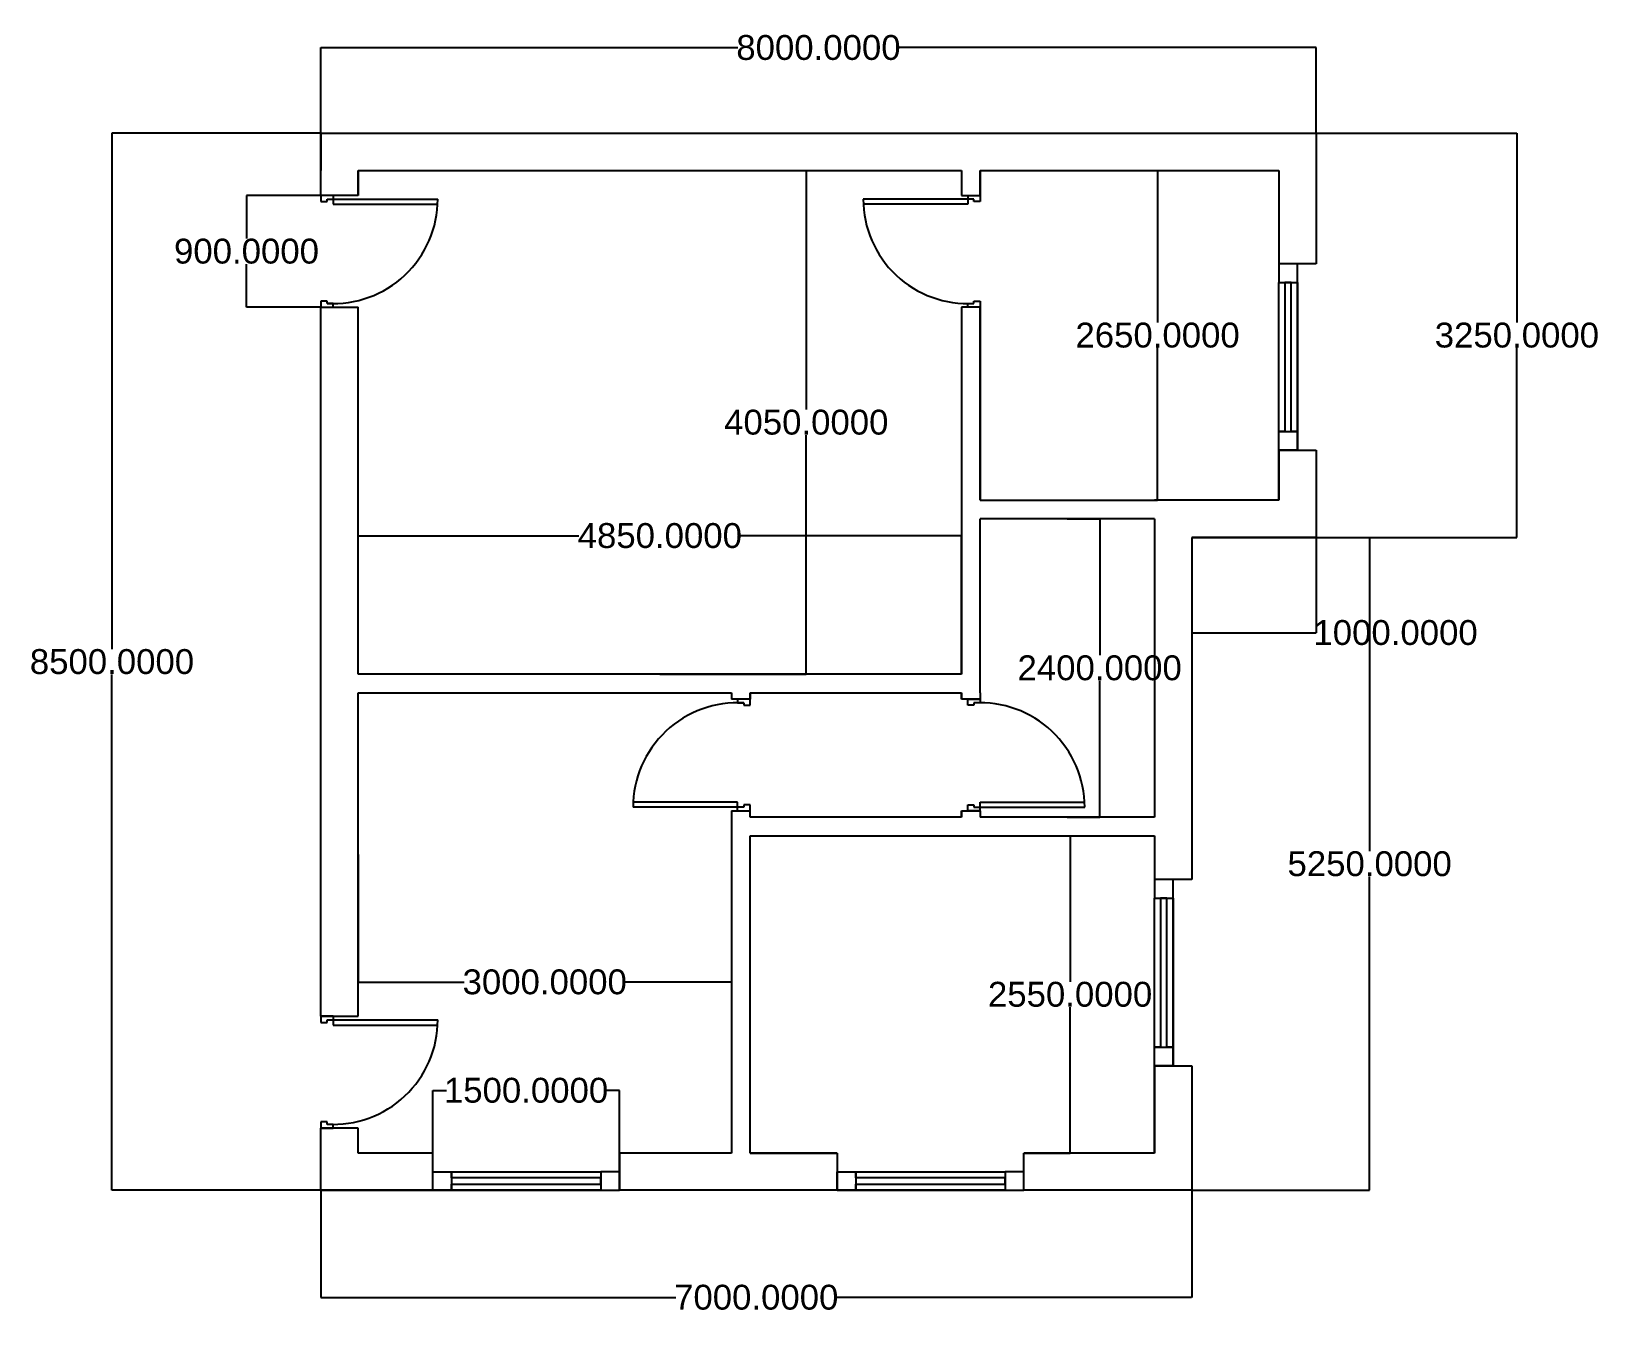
# Model space of a CAD drawing. Header units: millimetres. Extents: x 1496 to 14086, y 953 to 11263.
import ezdxf

# ---------------------------------------------------------------- set-up
doc = ezdxf.new("R2010")
doc.units = ezdxf.units.MM
doc.header["$MEASUREMENT"] = 0
doc.styles.add('Annotative', font='arial.ttf')
doc.dimstyles.get("Standard").update_dxf_attribs({"dimtxt": 200, "dimasz": 0.18, "dimexe": 0.18, "dimexo": 0.0625, "dimgap": 0.09, "dimtad": 0, "dimtih": 1, "dimtoh": 1, "dimdec": 4, "dimzin": 0, "dimdsep": 46, "dimtxsty": 'Annotative', "dimcen": 0.09, "dimclrt": 2, "dimadec": 0, "dimazin": 0, "dimtfac": 1, "dimtdec": 4, "dimtofl": 0, "dimtmove": 0, "dimatfit": 3, "dimfxl": 1, "dimtfillclr": 2, "dimtolj": 1, "dimtzin": 0, "dimarcsym": 0})

# ---------------------------------------------------------------- blocks, each defined once
blk = doc.blocks.new('*D8')
at = {"color": 0, "lineweight": -2, "transparency": 16777216}
for p, q in [((3822.704413924763, 10444.74086889312), (3822.704413924763, 11132.35180127915)), ((3822.884413924763, 11132.17180127915), (7174.59258582108, 11132.17180127915)), ((11822.52441392476, 11132.17180127915), (8470.816242028448, 11132.17180127915)), ((11822.70441392476, 10444.74086889312), (11822.70441392476, 11132.35180127915))]:
    blk.add_line(p, q, dxfattribs=at)
at = {"color": 0, "transparency": 16777216}
for points in [[(3822.884413924763, 11132.20180127915), (3822.884413924763, 11132.14180127915), (3822.704413924763, 11132.17180127915)], [(11822.52441392476, 11132.20180127915), (11822.52441392476, 11132.14180127915), (11822.70441392476, 11132.17180127915)]]:
    blk.add_solid(points, dxfattribs=at)
at = {"layer": 'Defpoints', "color": 0, "transparency": 16777216}
for p in [(11822.70441392476, 11132.17180127915), (3822.704413924763, 10444.67836889312), (11822.70441392476, 10444.67836889312)]:
    blk.add_point(p, dxfattribs=at)
at = {"color": 2, "transparency": 16777216, "insert": (7822.704413924764, 11132.17180127915), "char_height": 200, "attachment_point": 5, "style": 'Annotative'}
blk.add_mtext('\\A1;8000.0000', dxfattribs=at)
blk = doc.blocks.new('*D9')
at = {"color": 0, "lineweight": -2, "transparency": 16777216}
for p, q in [((11822.76691392477, 10444.67836889312), (13436.69438966176, 10444.67836889312)), ((13436.51438966176, 10444.49836889312), (13436.51438966176, 8921.951179261472)), ((13436.51438966176, 7194.858368893121), (13436.51438966176, 8717.405558524773)), ((11822.76691392477, 7194.678368893121), (13436.69438966176, 7194.678368893121))]:
    blk.add_line(p, q, dxfattribs=at)
at = {"color": 0, "transparency": 16777216}
for points in [[(13436.48438966175, 10444.49836889312), (13436.54438966176, 10444.49836889312), (13436.51438966176, 10444.67836889312)], [(13436.48438966175, 7194.858368893121), (13436.54438966176, 7194.858368893121), (13436.51438966176, 7194.678368893121)]]:
    blk.add_solid(points, dxfattribs=at)
at = {"layer": 'Defpoints', "color": 0, "transparency": 16777216}
for p in [(11822.70441392477, 10444.67836889312), (11822.70441392477, 7194.678368893121), (13436.51438966176, 7194.678368893121)]:
    blk.add_point(p, dxfattribs=at)
at = {"color": 2, "transparency": 16777216, "insert": (13436.51438966175, 8819.678368893117), "char_height": 200, "attachment_point": 5, "style": 'Annotative'}
blk.add_mtext('\\A1;3250.0000', dxfattribs=at)
blk = doc.blocks.new('*D10')
at = {"color": 0, "lineweight": -2, "transparency": 16777216}
for p, q in [((10822.70441392476, 7194.615868893117), (10822.70441392476, 6428.120292199332)), ((11822.70441392476, 7194.615868893117), (11822.70441392476, 6428.120292199332)), ((10822.88441392476, 6428.300292199332), (11822.52441392476, 6428.300292199332)), ((11822.70441392476, 6428.300292199332), (11822.88441392476, 6428.300292199332))]:
    blk.add_line(p, q, dxfattribs=at)
at = {"color": 0, "transparency": 16777216}
for points in [[(10822.88441392476, 6428.330292199332), (10822.88441392476, 6428.270292199332), (10822.70441392476, 6428.300292199332)], [(11822.52441392476, 6428.330292199332), (11822.52441392476, 6428.270292199332), (11822.70441392476, 6428.300292199332)]]:
    blk.add_solid(points, dxfattribs=at)
at = {"layer": 'Defpoints', "color": 0, "transparency": 16777216}
for p in [(10822.70441392476, 7194.678368893117), (11822.70441392476, 7194.678368893117), (11822.70441392476, 6428.300292199332)]:
    blk.add_point(p, dxfattribs=at)
at = {"color": 2, "transparency": 16777216, "insert": (12461.44644666692, 6428.300292199332), "char_height": 200, "attachment_point": 5, "style": 'Annotative'}
blk.add_mtext('\\A1;1000.0000', dxfattribs=at)
blk = doc.blocks.new('*D11')
at = {"color": 0, "lineweight": -2, "transparency": 16777216}
for p, q in [((10822.76691392477, 7194.678368893121), (12253.22187061298, 7194.678368893121)), ((12253.04187061298, 7194.498368893121), (12253.04187061298, 4671.882966437457)), ((12253.04187061298, 1944.858368893118), (12253.04187061298, 4467.473771348781)), ((10822.76691392477, 1944.678368893118), (12253.22187061298, 1944.678368893118))]:
    blk.add_line(p, q, dxfattribs=at)
at = {"color": 0, "transparency": 16777216}
for points in [[(12253.01187061298, 7194.498368893121), (12253.07187061298, 7194.498368893121), (12253.04187061298, 7194.678368893121)], [(12253.01187061298, 1944.858368893118), (12253.07187061298, 1944.858368893118), (12253.04187061298, 1944.678368893118)]]:
    blk.add_solid(points, dxfattribs=at)
at = {"layer": 'Defpoints', "color": 0, "transparency": 16777216}
for p in [(10822.70441392477, 7194.678368893121), (10822.70441392477, 1944.678368893118), (12253.04187061298, 1944.678368893118)]:
    blk.add_point(p, dxfattribs=at)
at = {"color": 2, "transparency": 16777216, "insert": (12253.04187061298, 4569.678368893115), "char_height": 200, "attachment_point": 5, "style": 'Annotative'}
blk.add_mtext('\\A1;5250.0000', dxfattribs=at)
blk = doc.blocks.new('*D12')
at = {"color": 0, "lineweight": -2, "transparency": 16777216}
for p, q in [((3822.704413924763, 1944.615868893117), (3822.704413924763, 1083.931052551976)), ((10822.70441392476, 1944.615868893117), (10822.70441392476, 1083.931052551976)), ((3822.884413924763, 1084.111052551976), (6675.547565357233, 1084.111052551976)), ((10822.52441392476, 1084.111052551976), (7969.861262492294, 1084.111052551976))]:
    blk.add_line(p, q, dxfattribs=at)
at = {"color": 0, "transparency": 16777216}
for points in [[(3822.884413924763, 1084.141052551976), (3822.884413924763, 1084.081052551976), (3822.704413924763, 1084.111052551976)], [(10822.52441392476, 1084.141052551976), (10822.52441392476, 1084.081052551976), (10822.70441392476, 1084.111052551976)]]:
    blk.add_solid(points, dxfattribs=at)
at = {"layer": 'Defpoints', "color": 0, "transparency": 16777216}
for p in [(3822.704413924763, 1944.678368893117), (10822.70441392476, 1944.678368893117), (3822.704413924763, 1084.111052551976)]:
    blk.add_point(p, dxfattribs=at)
at = {"color": 2, "transparency": 16777216, "insert": (7322.704413924764, 1084.111052551976), "char_height": 200, "attachment_point": 5, "style": 'Annotative'}
blk.add_mtext('\\A1;7000.0000', dxfattribs=at)
blk = doc.blocks.new('*D13')
at = {"color": 0, "lineweight": -2, "transparency": 16777216}
for p, q in [((3822.641913924766, 10444.67836889312), (2144.038389482205, 10444.67836889312)), ((2144.218389482206, 10444.49836889312), (2144.218389482206, 6296.882966437459)), ((2144.218389482207, 1944.858368893119), (2144.218389482206, 6092.473771348782)), ((3822.641913924765, 1944.67836889312), (2144.038389482207, 1944.678368893119))]:
    blk.add_line(p, q, dxfattribs=at)
at = {"color": 0, "transparency": 16777216}
for points in [[(2144.188389482205, 10444.49836889312), (2144.248389482206, 10444.49836889312), (2144.218389482206, 10444.67836889312)], [(2144.188389482207, 1944.858368893119), (2144.248389482208, 1944.858368893119), (2144.218389482207, 1944.678368893119)]]:
    blk.add_solid(points, dxfattribs=at)
at = {"layer": 'Defpoints', "color": 0, "transparency": 16777216}
for p in [(2144.218389482206, 10444.67836889312), (3822.704413924766, 10444.67836889312), (3822.704413924765, 1944.67836889312)]:
    blk.add_point(p, dxfattribs=at)
at = {"color": 2, "transparency": 16777216, "insert": (2144.218389482208, 6194.678368893118), "char_height": 200, "attachment_point": 5, "style": 'Annotative'}
blk.add_mtext('\\A1;8500.0000', dxfattribs=at)
blk = doc.blocks.new('*D16')
at = {"color": 0, "lineweight": -2, "transparency": 16777216}
for p, q in [((3822.641913924766, 9944.678368893121), (3225.417299022587, 9944.678368893121)), ((3225.597299022586, 9944.49836889312), (3225.597299022586, 9596.882966437459)), ((3225.597299022587, 9044.858368893121), (3225.597299022586, 9392.473771348783)), ((3822.641913924765, 9044.678368893121), (3225.417299022587, 9044.678368893121))]:
    blk.add_line(p, q, dxfattribs=at)
at = {"color": 0, "transparency": 16777216}
for points in [[(3225.567299022586, 9944.49836889312), (3225.627299022587, 9944.49836889312), (3225.597299022586, 9944.678368893121)], [(3225.567299022587, 9044.858368893121), (3225.627299022587, 9044.858368893121), (3225.597299022587, 9044.678368893121)]]:
    blk.add_solid(points, dxfattribs=at)
at = {"layer": 'Defpoints', "color": 0, "transparency": 16777216}
for p in [(3225.597299022586, 9944.678368893121), (3822.704413924766, 9944.678368893121), (3822.704413924765, 9044.678368893121)]:
    blk.add_point(p, dxfattribs=at)
at = {"color": 2, "transparency": 16777216, "insert": (3225.597299022588, 9494.67836889312), "char_height": 200, "attachment_point": 5, "style": 'Annotative'}
blk.add_mtext('\\A1;900.0000', dxfattribs=at)
blk = doc.blocks.new('*D17')
at = {"color": 0, "lineweight": -2, "transparency": 16777216}
for p, q in [((6547.766913924766, 10144.67836889312), (7725.040867281041, 10144.67836889312)), ((7724.860867281041, 10144.49836889312), (7724.860867281041, 8221.882966437459)), ((7724.860867281041, 6094.858368893119), (7724.860867281041, 8017.473771348783)), ((6547.766913924766, 6094.678368893119), (7725.040867281042, 6094.678368893119))]:
    blk.add_line(p, q, dxfattribs=at)
at = {"color": 0, "transparency": 16777216}
for points in [[(7724.830867281041, 10144.49836889312), (7724.89086728104, 10144.49836889312), (7724.860867281041, 10144.67836889312)], [(7724.830867281042, 6094.858368893119), (7724.890867281041, 6094.858368893119), (7724.860867281041, 6094.678368893119)]]:
    blk.add_solid(points, dxfattribs=at)
at = {"layer": 'Defpoints', "color": 0, "transparency": 16777216}
for p in [(6547.704413924766, 10144.67836889312), (6547.704413924766, 6094.678368893119), (7724.860867281041, 6094.678368893119)]:
    blk.add_point(p, dxfattribs=at)
at = {"color": 2, "transparency": 16777216, "insert": (7724.860867281041, 8119.678368893116), "char_height": 200, "attachment_point": 5, "style": 'Annotative'}
blk.add_mtext('\\A1;4050.0000', dxfattribs=at)
blk = doc.blocks.new('*D18')
at = {"color": 0, "lineweight": -2, "transparency": 16777216}
for p, q in [((4122.704413924763, 6094.740868893118), (4122.704413924763, 7208.065661663692)), ((4122.884413924763, 7207.885661663691), (5895.704454852457, 7207.885661663691)), ((8972.524413924762, 7207.885661663691), (7199.704372997068, 7207.885661663691)), ((8972.704413924763, 6094.740868893117), (8972.704413924763, 7208.065661663692))]:
    blk.add_line(p, q, dxfattribs=at)
at = {"color": 0, "transparency": 16777216}
for points in [[(4122.884413924763, 7207.915661663691), (4122.884413924763, 7207.855661663692), (4122.704413924763, 7207.885661663691)], [(8972.524413924762, 7207.915661663691), (8972.524413924762, 7207.855661663692), (8972.704413924763, 7207.885661663691)]]:
    blk.add_solid(points, dxfattribs=at)
at = {"layer": 'Defpoints', "color": 0, "transparency": 16777216}
for p in [(8972.704413924763, 7207.885661663691), (4122.704413924763, 6094.678368893118), (8972.704413924763, 6094.678368893117)]:
    blk.add_point(p, dxfattribs=at)
at = {"color": 2, "transparency": 16777216, "insert": (6547.704413924763, 7207.885661663691), "char_height": 200, "attachment_point": 5, "style": 'Annotative'}
blk.add_mtext('\\A1;4850.0000', dxfattribs=at)
blk = doc.blocks.new('*D19')
at = {"color": 0, "lineweight": -2, "transparency": 16777216}
for p, q in [((10322.76691392477, 10144.67836889312), (10548.71570097555, 10144.67836889312)), ((10548.53570097555, 10144.49836889312), (10548.53570097555, 8921.882966437459)), ((10548.53570097555, 7494.858368893123), (10548.53570097555, 8717.473771348783)), ((10322.76691392477, 7494.678368893123), (10548.71570097555, 7494.678368893123))]:
    blk.add_line(p, q, dxfattribs=at)
at = {"color": 0, "transparency": 16777216}
for points in [[(10548.50570097555, 10144.49836889312), (10548.56570097555, 10144.49836889312), (10548.53570097555, 10144.67836889312)], [(10548.50570097555, 7494.858368893123), (10548.56570097555, 7494.858368893123), (10548.53570097555, 7494.678368893123)]]:
    blk.add_solid(points, dxfattribs=at)
at = {"layer": 'Defpoints', "color": 0, "transparency": 16777216}
for p in [(10322.70441392477, 10144.67836889312), (10322.70441392477, 7494.678368893123), (10548.53570097555, 7494.678368893123)]:
    blk.add_point(p, dxfattribs=at)
at = {"color": 2, "transparency": 16777216, "insert": (10548.53570097555, 8819.678368893117), "char_height": 200, "attachment_point": 5, "style": 'Annotative'}
blk.add_mtext('\\A1;2650.0000', dxfattribs=at)
blk = doc.blocks.new('*D20')
at = {"color": 0, "lineweight": -2, "transparency": 16777216}
for p, q in [((9822.766913924768, 7344.678368893123), (10083.27506170671, 7344.678368893123)), ((10083.09506170671, 7344.498368893122), (10083.09506170671, 6246.882966437461)), ((10083.09506170671, 4944.858368893121), (10083.09506170671, 6042.473771348784)), ((9822.766913924766, 4944.678368893121), (10083.27506170671, 4944.678368893121))]:
    blk.add_line(p, q, dxfattribs=at)
at = {"color": 0, "transparency": 16777216}
for points in [[(10083.06506170671, 7344.498368893122), (10083.12506170671, 7344.498368893122), (10083.09506170671, 7344.678368893123)], [(10083.06506170671, 4944.858368893121), (10083.12506170671, 4944.858368893121), (10083.09506170671, 4944.678368893121)]]:
    blk.add_solid(points, dxfattribs=at)
at = {"layer": 'Defpoints', "color": 0, "transparency": 16777216}
for p in [(9822.704413924768, 7344.678368893123), (9822.704413924766, 4944.678368893121), (10083.09506170671, 4944.678368893121)]:
    blk.add_point(p, dxfattribs=at)
at = {"color": 2, "transparency": 16777216, "insert": (10083.09506170671, 6144.678368893118), "char_height": 200, "attachment_point": 5, "style": 'Annotative'}
blk.add_mtext('\\A1;2400.0000', dxfattribs=at)
blk = doc.blocks.new('*D21')
at = {"color": 0, "lineweight": -2, "transparency": 16777216}
for p, q in [((9472.766913924766, 4794.678368893121), (9845.577196117185, 4794.678368893121)), ((9845.397196117185, 4794.498368893121), (9845.397196117186, 3621.882966437458)), ((9845.397196117186, 2244.858368893118), (9845.397196117186, 3417.473771348781)), ((9472.766913924766, 2244.678368893118), (9845.577196117187, 2244.678368893118))]:
    blk.add_line(p, q, dxfattribs=at)
at = {"color": 0, "transparency": 16777216}
for points in [[(9845.367196117184, 4794.498368893121), (9845.427196117185, 4794.498368893121), (9845.397196117185, 4794.678368893121)], [(9845.367196117186, 2244.858368893118), (9845.427196117187, 2244.858368893118), (9845.397196117186, 2244.678368893118)]]:
    blk.add_solid(points, dxfattribs=at)
at = {"layer": 'Defpoints', "color": 0, "transparency": 16777216}
for p in [(9472.704413924766, 4794.678368893121), (9845.397196117185, 4794.678368893121), (9472.704413924766, 2244.678368893118)]:
    blk.add_point(p, dxfattribs=at)
at = {"color": 2, "transparency": 16777216, "insert": (9845.397196117185, 3519.678368893116), "char_height": 200, "attachment_point": 5, "style": 'Annotative'}
blk.add_mtext('\\A1;2550.0000', dxfattribs=at)
blk = doc.blocks.new('*D22')
at = {"color": 0, "lineweight": -2, "transparency": 16777216}
for p, q in [((4122.704413924763, 4644.615868893118), (4122.704413924763, 3619.498368893117)), ((7122.704413924763, 4644.615868893118), (7122.704413924763, 3619.498368893117)), ((4122.884413924763, 3619.678368893117), (4974.797224293112, 3619.678368893117)), ((7122.524413924762, 3619.678368893117), (6270.611603556414, 3619.678368893117))]:
    blk.add_line(p, q, dxfattribs=at)
at = {"color": 0, "transparency": 16777216}
for points in [[(4122.884413924763, 3619.708368893117), (4122.884413924763, 3619.648368893117), (4122.704413924763, 3619.678368893117)], [(7122.524413924762, 3619.708368893117), (7122.524413924762, 3619.648368893117), (7122.704413924763, 3619.678368893117)]]:
    blk.add_solid(points, dxfattribs=at)
at = {"layer": 'Defpoints', "color": 0, "transparency": 16777216}
for p in [(4122.704413924763, 4644.678368893118), (7122.704413924763, 4644.678368893118), (7122.704413924763, 3619.678368893117)]:
    blk.add_point(p, dxfattribs=at)
at = {"color": 2, "transparency": 16777216, "insert": (5622.704413924763, 3619.678368893117), "char_height": 200, "attachment_point": 5, "style": 'Annotative'}
blk.add_mtext('\\A1;3000.0000', dxfattribs=at)
blk = doc.blocks.new('*D23')
at = {"color": 0, "lineweight": -2, "transparency": 16777216}
for p, q in [((4722.704413924763, 1944.740868893118), (4722.704413924763, 2748.127668948065)), ((4722.884413924763, 2747.947668948065), (4834.142381182607, 2747.947668948065)), ((6222.524413924762, 2747.947668948065), (6111.266446666918, 2747.947668948065)), ((6222.704413924763, 1944.740868893118), (6222.704413924763, 2748.127668948065))]:
    blk.add_line(p, q, dxfattribs=at)
at = {"color": 0, "transparency": 16777216}
for points in [[(4722.884413924763, 2747.977668948065), (4722.884413924763, 2747.917668948065), (4722.704413924763, 2747.947668948065)], [(6222.524413924762, 2747.977668948065), (6222.524413924762, 2747.917668948065), (6222.704413924763, 2747.947668948065)]]:
    blk.add_solid(points, dxfattribs=at)
at = {"layer": 'Defpoints', "color": 0, "transparency": 16777216}
for p in [(6222.704413924763, 2747.947668948065), (4722.704413924763, 1944.678368893118), (6222.704413924763, 1944.678368893118)]:
    blk.add_point(p, dxfattribs=at)
at = {"color": 2, "transparency": 16777216, "insert": (5472.704413924763, 2747.947668948065), "char_height": 200, "attachment_point": 5, "style": 'Annotative'}
blk.add_mtext('\\A1;1500.0000', dxfattribs=at)

msp = doc.modelspace()

# ---------------------------------------------------------------- linework, layer by layer
for p, q in [((3822.704413924765, 10444.67836889312), (11822.70441392476, 10444.67836889312)), ((3822.704413924765, 10444.67836889312), (3822.704413924765, 10144.67836889312)), ((3822.704413924763, 9944.678368893115), (3822.704413924763, 10444.67836889312)), ((11822.70441392476, 10444.67836889312), (11822.70441392476, 9394.678368893114)), ((4122.704413924763, 10144.67836889312), (8972.704413924763, 10144.67836889312)), ((4122.704413924763, 10144.67836889312), (8972.704413924763, 10144.67836889312)), ((4122.704413924763, 10144.67836889312), (4122.704413924763, 9944.678368893117)), ((4122.704413924764, 9944.678368893117), (4122.704413924763, 10144.67836889312)), ((8972.704413924763, 10144.67836889312), (8972.704413924763, 9944.678368893117)), ((8972.704413924763, 10144.67836889312), (8972.704413924763, 9944.678368893117)), ((9122.704413924763, 10144.67836889312), (9122.704413924763, 9944.678368893117)), ((9122.704413924763, 10144.67836889312), (11522.70441392476, 10144.67836889312)), ((9122.704413924763, 9944.678368893117), (9122.704413924763, 10144.67836889312)), ((11522.70441392476, 10144.67836889312), (11522.70441392476, 9394.678368893115)), ((4122.704413924763, 9944.678368893117), (3822.704413924763, 9944.678368893117)), ((3922.704413924763, 9944.678368893117), (3822.704413924763, 9944.678368893117)), ((3822.704413924763, 9944.678368893117), (3822.704413924763, 9894.678368893117)), ((3822.704413924763, 9894.678368893117), (3872.704413924763, 9894.678368893117)), ((3872.704413924763, 9894.678368893117), (3872.704413924763, 9914.678368893117)), ((3872.704413924763, 9914.678368893117), (3922.704413924765, 9914.67836889312)), ((3872.704413924763, 9914.678368893117), (4762.704413924763, 9914.678368893117)), ((3922.704413924763, 9944.678368893117), (3922.704413924763, 9872.678368893117)), ((3922.704413924763, 9872.678368893117), (4761.653756853166, 9872.678368893117)), ((9072.704413924763, 9914.678368893117), (8182.704413924762, 9914.678368893117)), ((9022.704413924763, 9872.678368893117), (8183.755070996359, 9872.678368893117)), ((8972.704413924763, 9944.678368893117), (9122.704413924763, 9944.678368893117)), ((9022.704413924763, 9944.678368893117), (9122.704413924763, 9944.678368893117)), ((9022.704413924763, 9944.678368893117), (9022.704413924763, 9872.678368893117)), ((9072.704413924763, 9914.678368893117), (9022.70441392476, 9914.67836889312)), ((9072.704413924763, 9894.678368893117), (9072.704413924763, 9914.678368893117)), ((9122.704413924763, 9894.678368893117), (9072.704413924763, 9894.678368893117)), ((9122.704413924763, 9944.678368893117), (9122.704413924763, 9894.678368893117)), ((11822.70441392476, 9394.678368893115), (11522.70441392476, 9394.678368893115)), ((11672.70441392476, 9394.678368893117), (11522.70441392476, 9394.678368893117)), ((11522.70441392476, 9394.678368893117), (11522.70441392476, 9294.678368893117)), ((11672.70441392476, 7894.678368893116), (11672.70441392476, 9394.678368893117)), ((11522.70441392476, 9294.678368893117), (11522.70441392476, 9244.678368893117)), ((11522.70441392476, 9244.678368893117), (11672.70441392476, 9244.678368893117)), ((11522.70441392476, 8044.678368893116), (11522.70441392476, 9244.678368893117)), ((11622.70441392476, 9244.678368893117), (11572.70441392476, 9244.678368893117)), ((11572.70441392476, 9244.678368893117), (11572.70441392476, 8044.678368893116)), ((11622.70441392476, 8044.678368893116), (11622.70441392476, 9244.678368893117)), ((11672.70441392476, 9244.678368893117), (11672.70441392476, 7894.678368893116)), ((3822.704413924763, 9094.678368893117), (3822.704413924763, 9044.678368893117)), ((3872.704413924763, 9094.678368893117), (3822.704413924763, 9094.678368893117)), ((3872.704413924763, 9074.678368893117), (3872.704413924763, 9094.678368893117)), ((3922.704413924763, 9074.678368893117), (3872.704413924763, 9074.678368893117)), ((3922.704413924763, 9044.678368893117), (3922.704413924763, 9074.678368893117)), ((9022.704413924763, 9044.678368893117), (9022.704413924763, 9074.678368893117)), ((9022.704413924763, 9074.678368893117), (9072.704413924763, 9074.678368893117)), ((9072.704413924763, 9074.678368893117), (9072.704413924763, 9094.678368893117)), ((9072.704413924763, 9094.678368893117), (9122.704413924763, 9094.678368893117)), ((9122.704413924763, 9094.678368893117), (9122.704413924763, 9044.678368893117)), ((3822.704413924763, 9044.678368893117), (4122.704413924763, 9044.678368893117)), ((3822.704413924763, 9044.678368893117), (3922.704413924763, 9044.678368893117)), ((3822.704413924763, 3344.678368893118), (3822.704413924763, 9044.678368893117)), ((4122.704413924763, 6094.67836889312), (4122.704413924764, 9044.678368893117)), ((9122.704413924763, 9044.678368893117), (8972.704413924763, 9044.678368893117)), ((8972.704413924763, 9044.678368893117), (8972.704413924763, 6094.678368893117)), ((9122.704413924763, 9044.678368893117), (9022.704413924763, 9044.678368893117)), ((9122.704413924763, 7494.678368893117), (9122.704413924763, 9044.678368893117)), ((9122.704413924763, 9044.678368893117), (9122.704413924763, 7494.678368893117)), ((11522.70441392476, 7894.678368893116), (11522.70441392476, 8044.678368893116)), ((11522.70441392476, 8044.678368893116), (11672.70441392476, 8044.678368893116)), ((11572.70441392476, 8044.678368893116), (11522.70441392476, 8044.678368893116)), ((11672.70441392476, 8044.678368893116), (11622.70441392476, 8044.678368893116)), ((11522.70441392476, 7494.678368893116), (11522.70441392476, 7894.678368893116)), ((11522.70441392476, 7894.678368893116), (11822.70441392476, 7894.678368893116)), ((11522.70441392476, 7894.678368893117), (11522.70441392476, 7494.678368893116)), ((11672.70441392476, 7894.678368893116), (11522.70441392476, 7894.678368893116)), ((11822.70441392476, 7894.678368893116), (11822.70441392476, 7194.678368893117)), ((9122.704413924763, 7494.678368893117), (10522.70441392477, 7494.678368893119)), ((10822.70441392477, 7494.678368893118), (10522.70441392477, 7494.678368893119)), ((11522.70441392476, 7494.678368893117), (10822.70441392477, 7494.678368893118)), ((9122.704413924763, 5944.678368893118), (9122.704413924763, 7344.678368893119)), ((10522.70441392477, 7344.678368893119), (9122.704413924763, 7344.678368893119)), ((10522.70441392477, 7344.678368893119), (10522.70441392477, 4944.678368893119)), ((10522.70441392477, 7344.678368893119), (10522.70441392477, 4944.678368893119)), ((11822.70441392476, 7194.678368893117), (10822.70441392476, 7194.678368893117)), ((10822.70441392476, 7194.678368893117), (10822.70441392476, 4444.678368893117)), ((8972.704413924763, 6094.678368893117), (4122.704413924763, 6094.678368893118)), ((4122.704413924763, 5944.678368893118), (7122.704413924764, 5944.678368893118)), ((4122.704413924763, 5944.678368893118), (7122.704413924763, 5944.678368893118)), ((4122.704413924763, 3344.678368893118), (4122.704413924763, 5944.678368893118)), ((7122.704413924763, 5944.678368893118), (7122.704413924764, 5894.678368893117)), ((7272.704413924762, 5944.678368893118), (8972.704413924763, 5944.678368893118)), ((7272.704413924762, 5944.678368893118), (7272.704413924762, 5894.678368893118)), ((7272.704413924762, 5894.678368893118), (7272.704413924762, 5944.678368893118)), ((8972.704413924763, 5894.678368893118), (8972.704413924763, 5944.678368893118)), ((8972.704413924763, 5944.678368893118), (8972.704413924763, 5894.678368893119)), ((9122.704413924763, 5944.678368893118), (9122.704413924763, 5894.678368893118)), ((7272.704413924762, 5894.678368893118), (7122.704413924763, 5894.678368893118)), ((7272.704413924762, 5894.678368893117), (7172.704413924762, 5894.678368893117)), ((7172.704413924762, 5894.678368893117), (7172.704413924762, 5864.678368893117)), ((7172.704413924762, 5864.678368893117), (7222.704413924762, 5864.678368893117)), ((7222.704413924762, 5864.678368893117), (7222.704413924762, 5844.678368893117)), ((7222.704413924762, 5844.678368893117), (7272.704413924762, 5844.678368893117)), ((7272.704413924762, 5844.678368893117), (7272.704413924762, 5894.678368893117)), ((9122.704413924763, 5894.678368893118), (8972.704413924763, 5894.678368893118)), ((9022.704413924763, 5894.678368893119), (9122.704413924763, 5894.678368893119)), ((9122.70441392476, 5894.678368893119), (9022.704413924763, 5894.678368893119)), ((9022.704413924763, 5894.678368893119), (9022.704413924763, 5894.678368893119)), ((9022.704413924763, 5844.678368893119), (9022.704413924763, 5894.678368893119)), ((9022.704413924763, 5894.678368893119), (9122.704413924763, 5894.678368893119)), ((9072.704413924763, 5844.678368893119), (9022.704413924763, 5844.678368893119)), ((9122.704413924763, 5864.678368893119), (9072.704413924763, 5864.678368893119)), ((9072.704413924763, 5864.678368893119), (9072.704413924763, 5844.678368893119)), ((9122.704413924763, 5894.678368893119), (9122.704413924763, 5864.678368893119)), ((7172.704413924762, 5066.678368893117), (6333.755070996359, 5066.678368893117)), ((7172.704413924762, 4994.678368893117), (7172.704413924762, 5066.678368893117)), ((7272.704413924762, 5044.678368893117), (7222.704413924762, 5044.678368893117)), ((7222.704413924762, 5044.678368893117), (7222.704413924762, 5024.678368893117)), ((7272.704413924762, 4994.678368893117), (7272.704413924762, 5044.678368893117)), ((9022.704413924763, 4994.678368893119), (9022.704413924763, 5044.678368893119)), ((9022.704413924763, 5044.678368893119), (9072.704413924763, 5044.678368893119)), ((9072.704413924763, 5044.678368893119), (9072.704413924763, 5024.678368893119)), ((9122.704413924763, 4994.678368893119), (9122.704413924763, 5066.678368893119)), ((9122.704413924763, 5066.678368893119), (9961.653756853164, 5066.678368893119)), ((7222.704413924762, 5024.678368893117), (6332.704413924762, 5024.678368893117)), ((7122.704413924763, 4994.678368893118), (7272.704413924762, 4994.678368893118)), ((7122.704413924763, 4994.678368893117), (7122.704413924762, 2244.678368893118)), ((7222.704413924762, 5024.678368893117), (7172.70441392476, 5024.678368893115)), ((7172.704413924762, 4994.678368893117), (7272.704413924762, 4994.678368893117)), ((7272.704413924762, 4944.678368893119), (7272.704413924762, 4994.678368893117)), ((8972.704413924763, 4944.67836889312), (7272.704413924762, 4944.678368893119)), ((8972.704413924763, 4944.678368893119), (8972.704413924763, 4994.678368893119)), ((8972.704413924763, 4994.678368893119), (9122.704413924763, 4994.678368893119)), ((8972.704413924763, 4994.67836889312), (8972.704413924763, 4944.678368893119)), ((9122.704413924763, 4994.678368893119), (9022.704413924763, 4994.678368893119)), ((9022.704413924763, 4994.67836889312), (9122.704413924763, 4994.67836889312)), ((9122.704413924763, 4994.678368893119), (9022.704413924763, 4994.678368893119)), ((9072.704413924763, 5024.678368893119), (9122.704413924763, 5024.678368893117)), ((9072.704413924763, 5024.678368893119), (9962.704413924763, 5024.678368893119)), ((9122.704413924763, 4994.678368893119), (9122.704413924763, 4994.678368893119)), ((9122.704413924763, 4994.678368893119), (9122.704413924763, 4944.678368893119)), ((10522.70441392477, 4944.678368893119), (9122.704413924763, 4944.678368893119)), ((7272.704413924762, 2244.678368893118), (7272.704413924762, 4794.678368893119)), ((7272.704413924762, 4794.678368893119), (10522.70441392477, 4794.678368893119)), ((10522.70441392477, 4794.678368893119), (10522.70441392477, 4444.678368893117)), ((10822.70441392476, 4444.678368893117), (10522.70441392477, 4444.678368893117)), ((10672.70441392477, 4444.678368893117), (10522.70441392477, 4444.678368893117)), ((10522.70441392477, 4444.678368893117), (10522.70441392477, 4344.678368893117)), ((10672.70441392477, 2944.678368893117), (10672.70441392477, 4444.678368893117)), ((10522.70441392477, 4344.678368893117), (10522.70441392477, 4294.678368893117)), ((10522.70441392477, 4294.678368893117), (10672.70441392477, 4294.678368893117)), ((10522.70441392477, 3094.678368893117), (10522.70441392477, 4294.678368893117)), ((10622.70441392477, 4294.678368893117), (10572.70441392477, 4294.678368893117)), ((10572.70441392477, 4294.678368893117), (10572.70441392477, 3094.678368893117)), ((10622.70441392477, 3094.678368893117), (10622.70441392477, 4294.678368893117)), ((10672.70441392477, 4294.678368893117), (10672.70441392477, 2944.678368893117)), ((3822.704413924763, 3344.678368893118), (4122.704413924763, 3344.678368893118)), ((3922.704413924763, 3344.678368893118), (3822.704413924763, 3344.678368893118)), ((3822.704413924763, 3344.678368893118), (3822.704413924763, 3294.678368893118)), ((3822.704413924763, 3294.678368893118), (3872.704413924763, 3294.678368893118)), ((3872.704413924763, 3294.678368893118), (3872.704413924763, 3314.678368893118)), ((3872.704413924763, 3314.678368893118), (3922.704413924765, 3314.67836889312)), ((3872.704413924763, 3314.678368893118), (4762.704413924763, 3314.678368893118)), ((3922.704413924763, 3344.678368893118), (3922.704413924763, 3272.678368893118)), ((3922.704413924763, 3272.678368893118), (4761.653756853166, 3272.678368893118)), ((10522.70441392477, 2944.678368893117), (10522.70441392477, 3094.678368893117)), ((10522.70441392477, 3094.678368893117), (10672.70441392477, 3094.678368893117)), ((10572.70441392477, 3094.678368893117), (10522.70441392477, 3094.678368893117)), ((10672.70441392477, 3094.678368893117), (10622.70441392477, 3094.678368893117)), ((10522.70441392477, 2244.678368893117), (10522.70441392477, 2944.678368893117)), ((10522.70441392477, 2944.678368893117), (10822.70441392476, 2944.678368893117)), ((10522.70441392477, 2944.678368893117), (10522.70441392477, 2244.678368893117)), ((10672.70441392477, 2944.678368893117), (10522.70441392477, 2944.678368893117)), ((10822.70441392476, 2944.678368893117), (10822.70441392476, 1944.678368893117)), ((3822.704413924763, 2494.678368893118), (3822.704413924763, 2444.678368893118)), ((3872.704413924763, 2494.678368893118), (3822.704413924763, 2494.678368893118)), ((3822.704413924763, 1944.678368893119), (3822.704413924763, 2444.678368893118)), ((4122.704413924763, 2444.678368893118), (3822.704413924763, 2444.678368893118)), ((3822.704413924763, 2444.678368893118), (3922.704413924763, 2444.678368893118)), ((3872.704413924763, 2474.678368893118), (3872.704413924763, 2494.678368893118)), ((3922.704413924763, 2474.678368893118), (3872.704413924763, 2474.678368893118)), ((3922.704413924763, 2444.678368893118), (3922.704413924763, 2474.678368893118)), ((4122.704413924763, 2244.678368893118), (4122.704413924763, 2444.678368893118)), ((4122.704413924763, 2244.678368893118), (4122.704413924763, 2444.678368893118)), ((4722.704413924763, 2244.678368893118), (4122.704413924763, 2244.678368893118)), ((4722.704413924763, 1944.678368893118), (4722.704413924763, 2244.678368893118)), ((7122.704413924763, 2244.678368893117), (6222.624033494727, 2244.678368893117)), ((6222.624033494727, 2244.678368893117), (6222.624033494727, 1944.678368893118)), ((7272.704413924762, 2244.678368893118), (7972.704413924762, 2244.678368893118)), ((7972.704413924763, 2244.678368893118), (7272.704413924762, 2244.678368893118)), ((7972.704413924762, 2244.678368893118), (7972.704413924762, 1944.678368893118)), ((10522.70441392476, 2244.678368893117), (9472.704413924761, 2244.678368893117)), ((9472.704413924763, 1944.678368893118), (9472.704413924763, 2244.678368893117)), ((4722.704413924763, 1944.678368893118), (4722.704413924763, 2094.678368893118)), ((4722.704413924763, 2094.678368893118), (4872.704413924763, 2094.678368893118)), ((4872.704413924763, 2094.678368893118), (4872.704413924763, 1944.678368893118)), ((4872.704413924763, 2044.678368893118), (4872.704413924763, 2094.678368893118)), ((4872.704413924763, 2094.678368893118), (6072.704413924763, 2094.678368893118)), ((6072.704413924763, 2044.678368893118), (4872.704413924763, 2044.678368893118)), ((6122.704413924763, 2094.678368893118), (6072.704413924763, 2094.678368893118)), ((6072.704413924763, 2094.678368893118), (6072.704413924763, 1944.678368893118)), ((6072.704413924763, 1994.678368893118), (6072.704413924763, 2044.678368893118)), ((6222.704413924763, 2094.678368893118), (6122.704413924763, 2094.678368893118)), ((6222.704413924763, 1944.678368893118), (6222.704413924763, 2094.678368893118)), ((7972.704413924762, 1944.678368893117), (7972.704413924762, 2094.678368893117)), ((7972.704413924762, 2094.678368893117), (8122.704413924762, 2094.678368893117)), ((8122.704413924762, 2094.678368893117), (8122.704413924762, 1944.678368893117)), ((8122.704413924762, 2044.678368893117), (8122.704413924762, 2094.678368893117)), ((8122.704413924762, 2094.678368893117), (9322.704413924763, 2094.678368893117)), ((9322.704413924763, 2044.678368893117), (8122.704413924762, 2044.678368893117)), ((9372.704413924763, 2094.678368893117), (9322.704413924763, 2094.678368893117)), ((9322.704413924763, 2094.678368893117), (9322.704413924763, 1944.678368893117)), ((9322.704413924763, 1994.678368893117), (9322.704413924763, 2044.678368893117)), ((9472.704413924763, 2094.678368893117), (9372.704413924763, 2094.678368893117)), ((9472.704413924763, 1944.678368893117), (9472.704413924763, 2094.678368893117)), ((3822.704413924763, 1944.678368893119), (4722.704413924763, 1944.678368893118)), ((4722.704413924763, 1944.678368893118), (3822.704413924763, 1944.678368893119)), ((4722.704413924763, 1944.678368893118), (6222.704413924763, 1944.678368893118)), ((6072.704413924763, 1944.678368893118), (4722.704413924763, 1944.678368893118)), ((4872.704413924763, 1944.678368893118), (4872.704413924763, 1994.678368893118)), ((4872.704413924763, 1994.678368893118), (6072.704413924763, 1994.678368893118)), ((6222.624033494727, 1944.678368893118), (6222.704413924763, 1944.678368893118)), ((7972.704413924763, 1944.678368893118), (6222.624033494727, 1944.678368893118)), ((7972.704413924762, 1944.678368893117), (9472.704413924763, 1944.678368893117)), ((9322.704413924763, 1944.678368893117), (7972.704413924762, 1944.678368893117)), ((8122.704413924762, 1944.678368893117), (8122.704413924762, 1994.678368893117)), ((8122.704413924762, 1994.678368893117), (9322.704413924763, 1994.678368893117)), ((10822.70441392476, 1944.678368893117), (9472.704413924761, 1944.678368893117))]:
    msp.add_line(p, q)
for centre, start, end in [((3922.704413924763, 9914.678368893117), 266.5875197898986, 0), ((9022.704413924763, 9914.678368893117), 180, 273.412480210103), ((7172.704413924762, 5024.678368893117), 86.587519789897, 180), ((9122.704413924763, 5024.678368893119), 0, 93.41248021010301), ((3922.704413924763, 3314.678368893118), 266.5875197898969, 0)]:
    msp.add_arc(centre, 840, start, end)

# ---------------------------------------------------------------- dimensions: what is measured, and where the dimension line sits
for base, p1, p2, picture, middle in [((11822.70441392476, 11132.17180127915), (3822.704413924763, 10444.67836889312), (11822.70441392476, 10444.67836889312), '*D8', (7822.704413924764, 11132.17180127915)), ((8972.704413924763, 7207.885661663691), (4122.704413924763, 6094.678368893118), (8972.704413924763, 6094.678368893117), '*D18', (6547.704413924763, 7207.885661663691)), ((11822.70441392476, 6428.300292199332), (10822.70441392476, 7194.678368893117), (11822.70441392476, 7194.678368893117), '*D10', (12461.44644666692, 6428.300292199332)), ((7122.704413924763, 3619.678368893117), (4122.704413924763, 4644.678368893118), (7122.704413924763, 4644.678368893118), '*D22', (5622.704413924763, 3619.678368893117)), ((6222.704413924763, 2747.947668948065), (4722.704413924763, 1944.678368893118), (6222.704413924763, 1944.678368893118), '*D23', (5472.704413924763, 2747.947668948065)), ((3822.704413924763, 1084.111052551976), (10822.70441392476, 1944.678368893117), (3822.704413924763, 1944.678368893117), '*D12', (7322.704413924764, 1084.111052551976))]:
    dim = msp.add_linear_dim(base=base, p1=p1, p2=p2, dimstyle='Standard')
    dim.commit()
    dim.dimension.update_dxf_attribs({"geometry": picture, "text_midpoint": middle})
dim = msp.add_aligned_dim(p1=(3822.704413924763, 1944.678368893119), p2=(3822.704413924765, 10444.67836889312), distance=1678.486024442559, dimstyle='Standard')
dim.commit()
dim.dimension.update_dxf_attribs({"geometry": '*D13', "text_midpoint": (2144.218389482208, 6194.678368893118)})
for base, p1, p2, picture, middle in [((13436.51438966176, 7194.678368893121), (11822.70441392476, 10444.67836889312), (11822.70441392476, 7194.678368893117), '*D9', (13436.51438966175, 8819.678368893117)), ((7724.860867281041, 6094.678368893119), (6547.704413924763, 10144.67836889312), (6547.704413924763, 6094.678368893117), '*D17', (7724.860867281041, 8119.678368893116)), ((10548.53570097555, 7494.678368893123), (10322.70441392476, 10144.67836889312), (10322.70441392476, 7494.678368893119), '*D19', (10548.53570097555, 8819.678368893117)), ((3225.597299022586, 9944.678368893121), (3822.704413924763, 9044.678368893117), (3822.704413924764, 9944.678368893117), '*D16', (3225.597299022588, 9494.67836889312)), ((10083.09506170671, 4944.678368893121), (9822.704413924765, 7344.678368893119), (9822.704413924763, 4944.678368893119), '*D20', (10083.09506170671, 6144.678368893118)), ((12253.04187061298, 1944.678368893118), (10822.70441392476, 7194.678368893117), (10822.70441392476, 1944.678368893117), '*D11', (12253.04187061298, 4569.678368893115)), ((9845.397196117185, 4794.678368893121), (9472.704413924763, 2244.678368893117), (9472.704413924763, 4794.678368893119), '*D21', (9845.397196117185, 3519.678368893116))]:
    dim = msp.add_linear_dim(base=base, p1=p1, p2=p2, angle=90, dimstyle='Standard')
    dim.commit()
    dim.dimension.update_dxf_attribs({"geometry": picture, "text_midpoint": middle})

doc.saveas('drawing.dxf')
